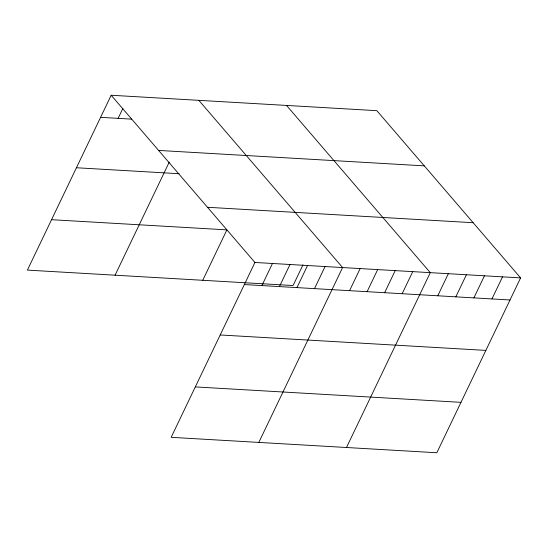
<?xml version="1.0" encoding="UTF-8"?>
<svg xmlns="http://www.w3.org/2000/svg" width="548" height="548" viewBox="0 0 548 548"><rect width="100%" height="100%" fill="white"/><g stroke="black" fill="none" stroke-linecap="round" stroke-linejoin="round"><path stroke-width="0.82" d="M111.176 95.249L254.936 262.465L171.154 437.325L436.825 452.751L520.6 277.898L376.846 110.675L111.176 95.249L27.4 270.102L293.064 285.535L302.948 264.91M118.128 118.354L122.875 108.449M115.066 275.199L169.236 162.146M202.739 280.288L226.893 229.872L51.553 219.693M261.882 285.57L272.466 263.485M279.418 286.59L290.002 264.499M296.954 287.611L307.538 265.52M314.49 288.625L325.074 266.54M258.827 442.414L342.603 267.554L198.849 100.339M349.556 290.666L360.139 268.575M367.091 291.68L377.675 269.595M384.621 292.701L395.204 270.609M402.157 293.721L412.74 271.63M346.494 447.504L430.276 272.651L286.515 105.428M437.756 295.783L448.339 273.699M455.82 296.838L466.403 274.747M473.89 297.886L484.466 275.795M491.953 298.934L502.537 276.843M100.592 117.334L131.486 119.128M158.619 150.426L424.282 165.859M76.439 167.75L179.141 173.716M207.493 207.281L473.157 222.714M254.936 262.465L520.6 277.898M244.353 284.556L510.017 299.982M220.2 334.965L485.864 350.398M195.314 386.909L460.978 402.342"/></g></svg>
